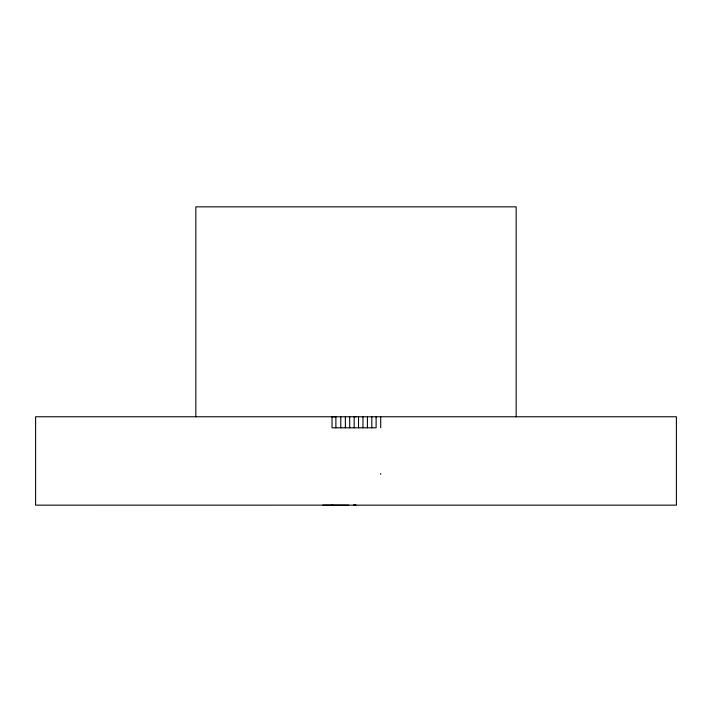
<?xml version="1.0" encoding="UTF-8"?>
<svg xmlns="http://www.w3.org/2000/svg" width="712" height="712" viewBox="0 0 712 712"><rect width="100%" height="100%" fill="white"/><g stroke="black" fill="none" stroke-linecap="round" stroke-linejoin="round"><path stroke-width="1.07" d="M195.836 416.769L195.836 206.845L516.164 206.845L516.164 416.769M335.886 427.814L335.886 416.769L332.023 416.751L332.023 427.796L335.886 427.814L376.114 427.814L376.114 416.769M340.772 427.805L340.772 416.76M345.365 427.814L345.365 416.76M349.708 427.814L349.708 416.76M354.167 427.805L354.167 416.76L356 416.769M358.519 427.814L358.519 416.769M362.969 427.814L362.969 416.769M367.419 427.814L367.419 416.769M371.815 427.814L371.815 416.769M380.715 427.814L380.715 416.769M332.495 505.137L35.6 505.155L35.6 416.769L676.4 416.769L676.4 505.155L322.856 505.155M353.419 505.146L356 505.155L354.167 505.146M332.023 505.137L335.886 505.155A298.88 9.781 -0.1 0 1 348.791 505.2M380.715 473.516L380.715 474.29"/></g></svg>
